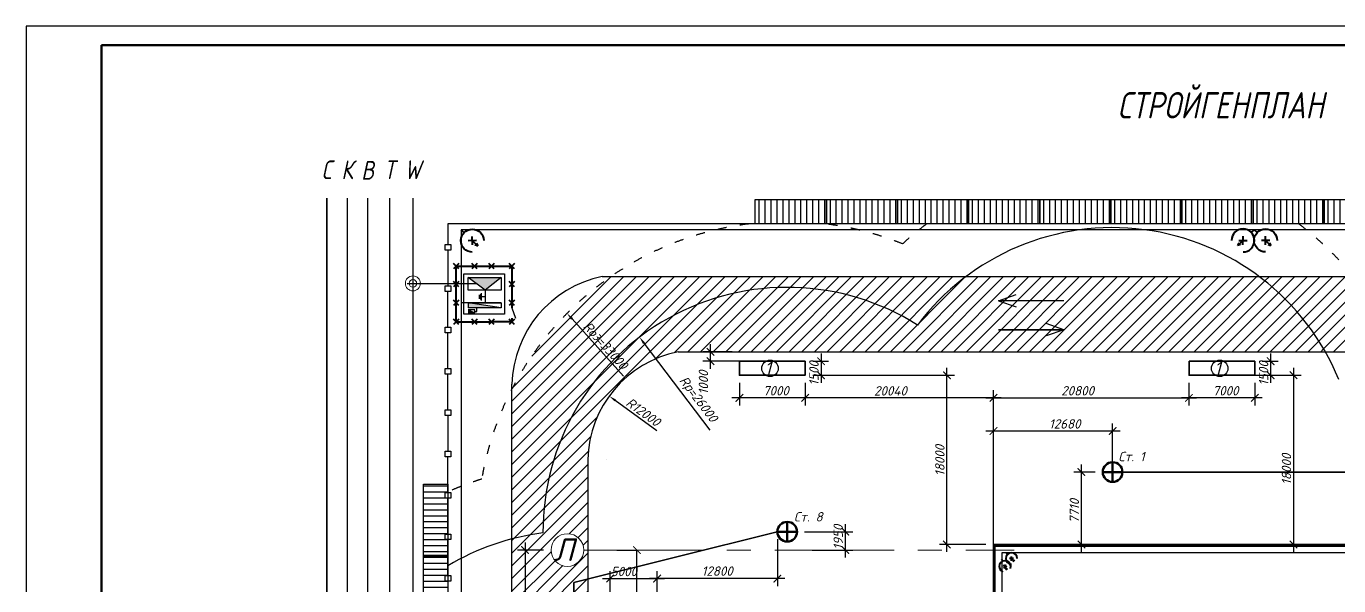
# Model space of a CAD drawing. Header units: millimetres. Extents: x -345369 to 252202, y 74562 to 424723.
# Drawn here: x 80777 to 115692, y 180867 to 195741 of the extents above; entities that cross this region are included whole.
import ezdxf

# ---------------------------------------------------------------- set-up
doc = ezdxf.new("R2010")
doc.units = ezdxf.units.MM
for name, pattern in [('ACAD_ISO03W100', [30, 12, -18]), ('CENTER', [50.8, 31.75, -6.35, 6.35, -6.35]), ('DASHDOT', [1, 0.5, -0.25, 0, -0.25])]:
    doc.linetypes.add(name, pattern=pattern)
for name, color, linetype, lineweight in [('S Asys', 1, 'DASHDOT', 13), ('Вода', 160, 'Continuous', 25), ('Канализация', 2, 'Continuous', 25), ('красный', 1, 'Continuous', 13), ('Основной [&]', 7, 'Continuous', 18), ('Перекрытие', 7, 'Continuous', 20), ('Рамка', 7, 'Continuous', 25), ('Тепло', 34, 'Continuous', 25), ('Тонка', 7, 'Continuous', 30), ('ТОнкая', 7, 'Continuous', 35), ('Электр', 1, 'Continuous', 25)]:
    doc.layers.add(name, color=color, linetype=linetype, lineweight=lineweight)
doc.layers.add('РАЗМЕРЫ', color=7, linetype='Continuous')
doc.layers.add('Связь', color=7, linetype='Continuous', lineweight=13, true_color=0x000000)
doc.styles.get("Standard").update_dxf_attribs({"font": 'isocpeur.TTF', "oblique": 15})
doc.styles.add('вано размеры', font='isocpeui.ttf', dxfattribs={"height": 250})
doc.styles.add('мой', font='isocpeui.ttf', dxfattribs={"width": 0.8})
doc.linetypes.add('ограждение2', pattern='A,6.35,-2.54,[132,ltypeshp.shx,S=2.54,R=0,X=-2.54,Y=0],-2.54,25.4', length=36.83)
doc.dimstyles.new('ARCH1', dxfattribs={"dimtxt": 300, "dimasz": 200, "dimexe": 0, "dimexo": 0, "dimgap": 100, "dimtad": 1, "dimdec": 0, "dimlfac": 2, "dimzin": 13, "dimdsep": 46, "dimtxsty": 'Standard', "dimblk": 'ARCHTICK', "dimcen": 250, "dimdle": 1, "dimse1": 1, "dimclrt": 256, "dimadec": 0, "dimazin": 0, "dimtfac": 1, "dimtdec": 0, "dimtmove": 1, "dimatfit": 3, "dimldrblk": 'ARCHTICK', "dimfxl": 1, "dimtfill": 1, "dimtzin": 13, "dimarcsym": 0})
doc.dimstyles.new('ss400', dxfattribs={"dimtxt": 250, "dimasz": 200, "dimexe": 200, "dimexo": 200, "dimgap": 62.5, "dimtad": 1, "dimdec": 0, "dimlfac": 4, "dimrnd": 10, "dimdsep": 46, "dimtxsty": 'Standard', "dimblk": 'ARCHTICK', "dimcen": 250, "dimdle": 200, "dimadec": 0, "dimazin": 0, "dimtfac": 1, "dimtdec": 0, "dimtmove": 1, "dimatfit": 3, "dimfxl": 1, "dimarcsym": 0})
pattern_1 = [(45, (21899.45, 61778.96), (-168.3798, 168.3798), [])]

# ---------------------------------------------------------------- blocks, each defined once
blk = doc.blocks.new('_ArchTick')
at = {"color": 0, "linetype": 'ByBlock', "const_width": 0.15}
blk.add_lwpolyline([(-0.5, -0.5), (0.5, 0.5)], dxfattribs=at)
blk = doc.blocks.new('*D264')
at = {"color": 0, "lineweight": -2, "transparency": 16777216}
for p, q in [((96487, 181816), (97021, 181816)), ((97021, 166563), (97021, 181817))]:
    blk.add_line(p, q, dxfattribs=at)
at = {"layer": 'Defpoints', "color": 0, "transparency": 16777216}
for p in [(96487, 181816), (97021, 181816), (96485, 166564)]:
    blk.add_point(p, dxfattribs=at)
at = {"color": 0, "lineweight": -2, "transparency": 16777216, "xscale": 200, "yscale": 200, "zscale": 200}
for p, rotation in [((97021, 181816), 90), ((97021, 166564), 270)]:
    blk.add_blockref('_ArchTick', p, dxfattribs=dict(at, rotation=rotation))
at = {"lineweight": 25, "transparency": 16777216, "insert": (96771, 174190), "char_height": 300, "attachment_point": 5, "rotation": 90, "bg_fill": 3, "box_fill_scale": 1.1, "bg_fill_color": 256, "bg_fill_true_color": 13158600, "bg_fill_transparency": 0}
blk.add_mtext('62700', dxfattribs=at)
blk = doc.blocks.new('прожктр')
at = {"color": 1, "lineweight": 40}
for p, q in [((1822.3, 1757.39), (1820.05, 1757.44)), ((1821.2, 1758.54), (1821.15, 1756.29)), ((1821.17, 1757.41), (1822.62, 1758.79)), ((1821.85, 1758.46), (1822.62, 1758.79)), ((1821.85, 1758.46), (1821.85, 1758.46)), ((1822.26, 1758.07), (1822.62, 1758.79)), ((1818.96, 1755.31), (1818.17, 1754.56))]:
    blk.add_line(p, q, dxfattribs=at)
blk.add_arc((1821.17, 1757.41), 3.06, 90, 0, dxfattribs=at)
blk = doc.blocks.new('*D299')
at = {"layer": 'Defpoints', "color": 0, "transparency": 16777216}
for p in [(101497, 186837), (101497, 186462), (101919, 186462)]:
    blk.add_point(p, dxfattribs=at)
at = {"layer": 'Основной [&]', "color": 0, "lineweight": -2, "transparency": 16777216}
for p, q in [((101697, 186837), (102119, 186837)), ((101919, 187037), (101919, 186262)), ((101697, 186462), (102119, 186462))]:
    blk.add_line(p, q, dxfattribs=at)
at = {"layer": 'Основной [&]', "color": 0, "lineweight": -2, "transparency": 16777216, "xscale": 200, "yscale": 200, "zscale": 200}
for p, rotation in [((101919, 186837), 90), ((101919, 186462), 270)]:
    blk.add_blockref('_ArchTick', p, dxfattribs=dict(at, rotation=rotation))
at = {"layer": 'Основной [&]', "color": 0, "lineweight": 25, "transparency": 16777216, "insert": (101731, 186510), "char_height": 250, "attachment_point": 5, "rotation": 90}
blk.add_mtext('1500', dxfattribs=at)
blk = doc.blocks.new('*D300')
at = {"layer": 'Defpoints', "color": 0, "transparency": 16777216}
for p in [(99747, 186462), (101497, 186462), (99747, 185862)]:
    blk.add_point(p, dxfattribs=at)
at = {"layer": 'Основной [&]', "color": 0, "lineweight": -2, "transparency": 16777216}
for p, q in [((99747, 186262), (99747, 185662)), ((101497, 186262), (101497, 185662)), ((101697, 185862), (99547, 185862))]:
    blk.add_line(p, q, dxfattribs=at)
at = {"layer": 'Основной [&]', "color": 0, "lineweight": -2, "transparency": 16777216, "xscale": 200, "yscale": 200, "zscale": 200, "rotation": 180}
blk.add_blockref('_ArchTick', (99747, 185862), dxfattribs=at)
at = {"layer": 'Основной [&]', "color": 0, "lineweight": -2, "transparency": 16777216, "xscale": 200, "yscale": 200, "zscale": 200}
blk.add_blockref('_ArchTick', (101497, 185862), dxfattribs=at)
at = {"layer": 'Основной [&]', "color": 0, "lineweight": 25, "transparency": 16777216, "insert": (100718, 186050), "char_height": 250, "attachment_point": 5}
blk.add_mtext('7000', dxfattribs=at)
blk = doc.blocks.new('*D301')
at = {"layer": 'Defpoints', "color": 0, "transparency": 16777216}
for p in [(113458, 186837), (113458, 186462), (113880, 186462)]:
    blk.add_point(p, dxfattribs=at)
at = {"layer": 'Основной [&]', "color": 0, "lineweight": -2, "transparency": 16777216}
for p, q in [((113658, 186837), (114080, 186837)), ((113880, 187037), (113880, 186262)), ((113658, 186462), (114080, 186462))]:
    blk.add_line(p, q, dxfattribs=at)
at = {"layer": 'Основной [&]', "color": 0, "lineweight": -2, "transparency": 16777216, "xscale": 200, "yscale": 200, "zscale": 200}
for p, rotation in [((113880, 186837), 90), ((113880, 186462), 270)]:
    blk.add_blockref('_ArchTick', p, dxfattribs=dict(at, rotation=rotation))
at = {"layer": 'Основной [&]', "color": 0, "lineweight": 25, "transparency": 16777216, "insert": (113693, 186510), "char_height": 250, "attachment_point": 5, "rotation": 90}
blk.add_mtext('1500', dxfattribs=at)
blk = doc.blocks.new('*D302')
at = {"layer": 'Defpoints', "color": 0, "transparency": 16777216}
for p in [(111708, 186462), (113458, 186462), (111708, 185862)]:
    blk.add_point(p, dxfattribs=at)
at = {"layer": 'Основной [&]', "color": 0, "lineweight": -2, "transparency": 16777216}
for p, q in [((111708, 186262), (111708, 185662)), ((113458, 186262), (113458, 185662)), ((113658, 185862), (111508, 185862))]:
    blk.add_line(p, q, dxfattribs=at)
at = {"layer": 'Основной [&]', "color": 0, "lineweight": -2, "transparency": 16777216, "xscale": 200, "yscale": 200, "zscale": 200, "rotation": 180}
blk.add_blockref('_ArchTick', (111708, 185862), dxfattribs=at)
at = {"layer": 'Основной [&]', "color": 0, "lineweight": -2, "transparency": 16777216, "xscale": 200, "yscale": 200, "zscale": 200}
blk.add_blockref('_ArchTick', (113458, 185862), dxfattribs=at)
at = {"layer": 'Основной [&]', "color": 0, "lineweight": 25, "transparency": 16777216, "insert": (112680, 186050), "char_height": 250, "attachment_point": 5}
blk.add_mtext('7000', dxfattribs=at)
blk = doc.blocks.new('*D336')
at = {"color": 0, "lineweight": -2, "transparency": 16777216}
for p, q in [((94047, 182016), (94047, 175889)), ((94539, 181816), (93847, 181816)), ((95139, 176089), (93847, 176089))]:
    blk.add_line(p, q, dxfattribs=at)
at = {"layer": 'Defpoints', "color": 0, "transparency": 16777216}
for p in [(94739, 181816), (94047, 176089), (95339, 176089)]:
    blk.add_point(p, dxfattribs=at)
at = {"color": 0, "lineweight": -2, "transparency": 16777216, "xscale": 200, "yscale": 200, "zscale": 200}
for p, rotation in [((94047, 181816), 90), ((94047, 176089), 270)]:
    blk.add_blockref('_ArchTick', p, dxfattribs=dict(at, rotation=rotation))
at = {"color": 0, "lineweight": 25, "transparency": 16777216, "insert": (93860, 178819), "char_height": 250, "attachment_point": 5, "rotation": 90}
blk.add_mtext('22910', dxfattribs=at)
blk = doc.blocks.new('*D338')
at = {"color": 0, "lineweight": -2, "transparency": 16777216}
for p, q in [((101482, 182303), (102765, 182303)), ((102565, 182503), (102565, 181615)), ((101688, 181815), (102765, 181815))]:
    blk.add_line(p, q, dxfattribs=at)
at = {"layer": 'Defpoints', "color": 0, "transparency": 16777216}
for p in [(101282, 182303, -521), (101488, 181815), (102565, 181815)]:
    blk.add_point(p, dxfattribs=at)
at = {"color": 0, "lineweight": -2, "transparency": 16777216, "xscale": 200, "yscale": 200, "zscale": 200}
for p, rotation in [((102565, 182303), 90), ((102565, 181815), 270)]:
    blk.add_blockref('_ArchTick', p, dxfattribs=dict(at, rotation=rotation))
at = {"color": 0, "lineweight": 25, "transparency": 16777216, "insert": (102377, 182156), "char_height": 250, "attachment_point": 5, "rotation": 90}
blk.add_mtext('1950', dxfattribs=at)
blk = doc.blocks.new('*D339')
at = {"color": 0, "lineweight": -2, "transparency": 16777216}
for p, q in [((100757, 182103), (100757, 180858)), ((97557, 180576), (97557, 181258)), ((100957, 181058), (97357, 181058))]:
    blk.add_line(p, q, dxfattribs=at)
at = {"layer": 'Defpoints', "color": 0, "transparency": 16777216}
for p in [(100757, 182303, -521), (97557, 181058), (97557, 180376)]:
    blk.add_point(p, dxfattribs=at)
at = {"color": 0, "lineweight": -2, "transparency": 16777216, "xscale": 200, "yscale": 200, "zscale": 200, "rotation": 180}
blk.add_blockref('_ArchTick', (97557, 181058), dxfattribs=at)
at = {"color": 0, "lineweight": -2, "transparency": 16777216, "xscale": 200, "yscale": 200, "zscale": 200}
blk.add_blockref('_ArchTick', (100757, 181058), dxfattribs=at)
at = {"color": 0, "lineweight": 25, "transparency": 16777216, "insert": (99157, 181256), "char_height": 250, "attachment_point": 5}
blk.add_mtext('12800', dxfattribs=at)
blk = doc.blocks.new('*D340')
at = {"color": 0, "lineweight": -2, "transparency": 16777216}
for p, q in [((108847, 181764), (108847, 184090)), ((109215, 183890), (108647, 183890)), ((108642, 181964), (109047, 181964))]:
    blk.add_line(p, q, dxfattribs=at)
at = {"layer": 'Defpoints', "color": 0, "transparency": 16777216}
for p in [(108847, 183890), (109415, 183890, -521), (108442, 181964)]:
    blk.add_point(p, dxfattribs=at)
at = {"color": 0, "lineweight": -2, "transparency": 16777216, "xscale": 200, "yscale": 200, "zscale": 200}
for p, rotation in [((108847, 183890), 90), ((108847, 181964), 270)]:
    blk.add_blockref('_ArchTick', p, dxfattribs=dict(at, rotation=rotation))
at = {"color": 0, "lineweight": 25, "transparency": 16777216, "insert": (108659, 182851), "char_height": 250, "attachment_point": 5, "rotation": 90}
blk.add_mtext('7710', dxfattribs=at)
blk = doc.blocks.new('*D341')
at = {"color": 0, "lineweight": -2, "transparency": 16777216}
for p, q in [((106507, 182164), (106507, 185181)), ((109677, 183836), (109677, 185181)), ((106307, 184981), (109877, 184981))]:
    blk.add_line(p, q, dxfattribs=at)
at = {"layer": 'Defpoints', "color": 0, "transparency": 16777216}
for p in [(109677, 184981), (109677, 183636, -458), (106507, 181964)]:
    blk.add_point(p, dxfattribs=at)
at = {"color": 0, "lineweight": -2, "transparency": 16777216, "xscale": 200, "yscale": 200, "zscale": 200, "rotation": 180}
blk.add_blockref('_ArchTick', (106507, 184981), dxfattribs=at)
at = {"color": 0, "lineweight": -2, "transparency": 16777216, "xscale": 200, "yscale": 200, "zscale": 200}
blk.add_blockref('_ArchTick', (109677, 184981), dxfattribs=at)
at = {"color": 0, "lineweight": 25, "transparency": 16777216, "insert": (108403, 185169), "char_height": 250, "attachment_point": 5}
blk.add_mtext('12680', dxfattribs=at)
blk = doc.blocks.new('*D348')
at = {"color": 0, "lineweight": -2, "transparency": 16777216}
for p, q in [((111708, 186262), (111708, 185662)), ((106307, 185862), (111908, 185862)), ((106507, 181549), (106507, 186062))]:
    blk.add_line(p, q, dxfattribs=at)
at = {"layer": 'Defpoints', "color": 0, "transparency": 16777216}
for p in [(111708, 186462), (111708, 185862), (106507, 181349)]:
    blk.add_point(p, dxfattribs=at)
at = {"color": 0, "lineweight": -2, "transparency": 16777216, "xscale": 200, "yscale": 200, "zscale": 200, "rotation": 180}
blk.add_blockref('_ArchTick', (106507, 185862), dxfattribs=at)
at = {"color": 0, "lineweight": -2, "transparency": 16777216, "xscale": 200, "yscale": 200, "zscale": 200}
blk.add_blockref('_ArchTick', (111708, 185862), dxfattribs=at)
at = {"color": 0, "lineweight": 25, "transparency": 16777216, "insert": (108745, 186050), "char_height": 250, "attachment_point": 5}
blk.add_mtext('20800', dxfattribs=at)
blk = doc.blocks.new('*D349')
at = {"color": 0, "lineweight": -2, "transparency": 16777216}
for p, q in [((113429, 186462), (114688, 186462)), ((114488, 186662), (114488, 181764)), ((113429, 181964), (114688, 181964))]:
    blk.add_line(p, q, dxfattribs=at)
at = {"layer": 'Defpoints', "color": 0, "transparency": 16777216}
for p in [(113229, 186462), (113229, 181964), (114488, 181964)]:
    blk.add_point(p, dxfattribs=at)
at = {"color": 0, "lineweight": -2, "transparency": 16777216, "xscale": 200, "yscale": 200, "zscale": 200}
for p, rotation in [((114488, 186462), 90), ((114488, 181964), 270)]:
    blk.add_blockref('_ArchTick', p, dxfattribs=dict(at, rotation=rotation))
at = {"color": 0, "lineweight": 25, "transparency": 16777216, "insert": (114301, 183963), "char_height": 250, "attachment_point": 5, "rotation": 90}
blk.add_mtext('18000', dxfattribs=at)
blk = doc.blocks.new('*D278')
at = {"color": 0, "lineweight": -2, "transparency": 16777216}
for p, q in [((101497, 186262), (101497, 185660)), ((106707, 185860), (101297, 185860)), ((106507, 183872), (106507, 186060))]:
    blk.add_line(p, q, dxfattribs=at)
at = {"layer": 'Defpoints', "color": 0, "transparency": 16777216}
for p in [(101497, 186462), (101497, 185860), (106507, 183672)]:
    blk.add_point(p, dxfattribs=at)
at = {"color": 0, "lineweight": -2, "transparency": 16777216, "xscale": 200, "yscale": 200, "zscale": 200, "rotation": 180}
blk.add_blockref('_ArchTick', (101497, 185860), dxfattribs=at)
at = {"color": 0, "lineweight": -2, "transparency": 16777216, "xscale": 200, "yscale": 200, "zscale": 200}
blk.add_blockref('_ArchTick', (106507, 185860), dxfattribs=at)
at = {"color": 0, "lineweight": 25, "transparency": 16777216, "insert": (103766, 186048), "char_height": 250, "attachment_point": 5}
blk.add_mtext('20040', dxfattribs=at)
blk = doc.blocks.new('*D279')
at = {"color": 0, "lineweight": -2, "transparency": 16777216}
for p, q in [((101697, 186462), (105468, 186462)), ((105268, 181764), (105268, 186662)), ((106307, 181964), (105068, 181964))]:
    blk.add_line(p, q, dxfattribs=at)
at = {"layer": 'Defpoints', "color": 0, "transparency": 16777216}
for p in [(101497, 186462), (105268, 186462), (106507, 181964)]:
    blk.add_point(p, dxfattribs=at)
at = {"color": 0, "lineweight": -2, "transparency": 16777216, "xscale": 200, "yscale": 200, "zscale": 200}
for p, rotation in [((105268, 186462), 90), ((105268, 181964), 270)]:
    blk.add_blockref('_ArchTick', p, dxfattribs=dict(at, rotation=rotation))
at = {"color": 0, "lineweight": 25, "transparency": 16777216, "insert": (105081, 184196), "char_height": 250, "attachment_point": 5, "rotation": 90}
blk.add_mtext('18000', dxfattribs=at)
blk = doc.blocks.new('*D285')
at = {"color": 0, "lineweight": -2, "transparency": 16777216}
blk.add_line((98966, 185006), (97211, 187317), dxfattribs=at)
at = {"color": 0, "transparency": 16777216}
blk.add_solid([(97237, 187337), (97184, 187297), (97090, 187477)], dxfattribs=at)
at = {"layer": 'Defpoints', "color": 0, "transparency": 16777216}
for p in [(97090, 187477, -521), (101019, 182303, -521)]:
    blk.add_point(p, dxfattribs=at)
at = {"color": 0, "lineweight": 25, "transparency": 16777216, "insert": (98637, 185811), "char_height": 250, "attachment_point": 5, "rotation": 307.2156}
blk.add_mtext('Rр=26000', dxfattribs=at)
blk = doc.blocks.new('*D286')
at = {"color": 0, "lineweight": -2, "transparency": 16777216}
blk.add_line((96663, 186441), (95296, 187960), dxfattribs=at)
at = {"color": 0, "transparency": 16777216}
blk.add_solid([(95321, 187982), (95271, 187937), (95162, 188108)], dxfattribs=at)
at = {"layer": 'Defpoints', "color": 0, "transparency": 16777216}
for p in [(95162, 188108, -521), (100680, 181979, -521)]:
    blk.add_point(p, dxfattribs=at)
at = {"color": 0, "lineweight": 25, "transparency": 16777216, "insert": (96186, 187252), "char_height": 250, "attachment_point": 5, "rotation": 311.9916}
blk.add_mtext('Rоз=33000', dxfattribs=at)
blk = doc.blocks.new('*D287')
at = {"color": 0, "lineweight": -2, "transparency": 16777216}
blk.add_line((97552, 184989), (96445, 185792), dxfattribs=at)
at = {"color": 0, "transparency": 16777216}
blk.add_solid([(96465, 185819), (96426, 185765), (96283, 185909)], dxfattribs=at)
at = {"layer": 'Defpoints', "color": 0, "transparency": 16777216}
for p in [(96283, 185909), (98708, 184150)]:
    blk.add_point(p, dxfattribs=at)
at = {"color": 0, "lineweight": 25, "transparency": 16777216, "insert": (97189, 185484), "char_height": 250, "attachment_point": 5, "rotation": 324.0331}
blk.add_mtext('R12000', dxfattribs=at)
blk = doc.blocks.new('*D367')
at = {"color": 0, "lineweight": -2, "transparency": 16777216}
for p, q in [((98979, 186637), (98979, 187287)), ((99559, 187087), (98779, 187087)), ((99969, 186837), (98779, 186837))]:
    blk.add_line(p, q, dxfattribs=at)
at = {"layer": 'Defpoints', "color": 0, "transparency": 16777216}
for p in [(98979, 187087), (99759, 187087), (100169, 186837)]:
    blk.add_point(p, dxfattribs=at)
at = {"color": 0, "lineweight": -2, "transparency": 16777216, "xscale": 200, "yscale": 200, "zscale": 200}
for p, rotation in [((98979, 187087), 90), ((98979, 186837), 270)]:
    blk.add_blockref('_ArchTick', p, dxfattribs=dict(at, rotation=rotation))
at = {"color": 0, "lineweight": 25, "transparency": 16777216, "insert": (98791, 186269), "char_height": 250, "attachment_point": 5, "rotation": 90}
blk.add_mtext('1000', dxfattribs=at)
blk = doc.blocks.new('*D368')
at = {"color": 0, "lineweight": -2, "transparency": 16777216}
for p, q in [((96308, 178709), (96308, 181258)), ((97557, 178709), (97557, 181258)), ((96108, 181058), (97757, 181058))]:
    blk.add_line(p, q, dxfattribs=at)
at = {"layer": 'Defpoints', "color": 0, "transparency": 16777216}
for p in [(97557, 181058), (96308, 178509), (97557, 178509)]:
    blk.add_point(p, dxfattribs=at)
at = {"color": 0, "lineweight": -2, "transparency": 16777216, "xscale": 200, "yscale": 200, "zscale": 200, "rotation": 180}
blk.add_blockref('_ArchTick', (96308, 181058), dxfattribs=at)
at = {"color": 0, "lineweight": -2, "transparency": 16777216, "xscale": 200, "yscale": 200, "zscale": 200}
blk.add_blockref('_ArchTick', (97557, 181058), dxfattribs=at)
at = {"color": 0, "lineweight": 25, "transparency": 16777216, "insert": (96675, 181245), "char_height": 250, "attachment_point": 5}
blk.add_mtext('5000', dxfattribs=at)

msp = doc.modelspace()

# ---------------------------------------------------------------- hatches: boundary and pattern name
at = {"lineweight": 25}
h = msp.add_hatch(dxfattribs=at)
h.set_pattern_fill('ANSI31', color=0, scale=50, angle=45)
h.set_pattern_definition([(90, (-924614.87, 308379.25), (-158.75, 5e-14), [])])
h.paths.add_polyline_path([(100169.155694, 191131.138475), (100169.155694, 190486.349527), (102061.107383, 190486.349527), (102061.107383, 191131.138475)])
h = msp.add_hatch(dxfattribs=at)
h.set_pattern_fill('ANSI31', color=0, scale=50, angle=45)
h.set_pattern_definition([(90, (-922722.92, 308379.25), (-158.75, 5e-14), [])])
h.paths.add_polyline_path([(102061.107383, 191131.138475), (102061.107383, 190486.349527), (103953.059072, 190486.349527), (103953.059072, 191131.138475)])
h = msp.add_hatch(dxfattribs=at)
h.set_pattern_fill('ANSI31', color=0, scale=50, angle=45)
h.set_pattern_definition([(90, (-920830.97, 308379.25), (-158.75, 5e-14), [])])
h.paths.add_polyline_path([(103953.059072, 191131.138475), (103953.059072, 190486.349527), (105845.010761, 190486.349527), (105845.010761, 191131.138475)])
h = msp.add_hatch(dxfattribs=at)
h.set_pattern_fill('ANSI31', color=0, scale=50, angle=45)
h.set_pattern_definition([(90, (-918939.02, 308379.25), (-158.75, 5e-14), [])])
h.paths.add_polyline_path([(105845.010761, 191131.138475), (105845.010761, 190486.349527), (107736.96245, 190486.349527), (107736.96245, 191131.138475)])
h = msp.add_hatch(dxfattribs=at)
h.set_pattern_fill('ANSI31', color=0, scale=50, angle=45)
h.set_pattern_definition([(90, (-917047.07, 308379.25), (-158.75, 5e-14), [])])
h.paths.add_polyline_path([(107736.96245, 191131.138475), (107736.96245, 190486.349527), (109628.914139, 190486.349527), (109628.914139, 191131.138475)])
h = msp.add_hatch(dxfattribs=at)
h.set_pattern_fill('ANSI31', color=0, scale=50, angle=45)
h.set_pattern_definition([(90, (-915155.11, 308379.25), (-158.75, 5e-14), [])])
h.paths.add_polyline_path([(109628.914139, 191131.138475), (109628.914139, 190486.349527), (111520.865828, 190486.349527), (111520.865828, 191131.138475)])
h = msp.add_hatch(dxfattribs=at)
h.set_pattern_fill('ANSI31', color=0, scale=50, angle=45)
h.set_pattern_definition([(90, (-913263.16, 308379.25), (-158.75, 5e-14), [])])
h.paths.add_polyline_path([(111520.865828, 191131.138475), (111520.865828, 190486.349527), (113412.817518, 190486.349527), (113412.817518, 191131.138475)])
h = msp.add_hatch(dxfattribs=at)
h.set_pattern_fill('ANSI31', color=0, scale=50, angle=45)
h.set_pattern_definition([(90, (-911371.21, 308379.25), (-158.75, 5e-14), [])])
h.paths.add_polyline_path([(113412.817518, 191131.138475), (113412.817518, 190486.349527), (115304.769207, 190486.349527), (115304.769207, 191131.138475)])
h = msp.add_hatch(dxfattribs=at)
h.set_pattern_fill('ANSI31', color=0, scale=50, angle=45)
h.set_pattern_definition([(90, (-909479.26, 308379.25), (-158.75, 5e-14), [])])
h.paths.add_polyline_path([(115304.769207, 191131.138475), (115304.769207, 190486.349527), (117196.720896, 190486.349527), (117196.720896, 191131.138475)])
for points in [[(93411.600638, 189062.64908), (92986.795982, 188728.838047), (92529.764878, 189062.64908)], [(92529.764878, 188384.145247), (93411.600638, 188257.731375), (92529.764878, 188257.731375)], [(92529.764878, 188199.69862), (92701.383943, 188123.297284), (92701.383943, 188121.139665), (92529.764878, 188121.139665)]]:
    msp.add_hatch(color=1).paths.add_polyline_path(points)
h = msp.add_hatch()
h.set_pattern_fill('ANSI31', color=256, scale=75)
h.set_pattern_definition(pattern_1)
h.paths.add_polyline_path([(113577.070413, 189086.523829), (105777.418459, 189086.523829, 0.0705545242), (104486.372632, 187797.326568, 0.5921193589), (94522.47632, 182271.637921, 0.0323834367), (93697.029349, 182112.179184), (93697.029349, 180176.143973), (95713.125088, 180176.143973), (95713.123731, 181815.200152), (95607.608564, 181815.202586, -0.9987050932), (94739.177727, 181816.327852, -1.0012965857), (95607.608564, 181815.202586), (95713.123731, 181815.200152), (95713.121735, 184224.523829, -0.3500198698), (98115.403139, 187086.523829), (115333.61278, 187086.523829, 0.1035227013)])
h.paths.add_polyline_path([(105777.418459, 189086.523829), (96329.914615, 189086.523829, 0.1225790747), (93697.029349, 186096.761723), (93697.029349, 182112.179184, -0.0323834367), (94522.47632, 182271.637921, -0.5921193589), (104486.372632, 187797.326568, -0.0705545242)], flags=17)
h.paths.add_polyline_path([(95339.482686, 180176.143973), (93697.029349, 180176.143973), (93697.029349, 174066.938467), (93697.029349, 173090.007492), (95339.482686, 173090.007492), (95339.482686, 175563.582043, -0.4142135624), (95076.920756, 175826.143973, -0.4142135624), (95339.482686, 176088.705902)])
h.paths.add_polyline_path([(95713.125088, 180176.143973), (95339.482686, 180176.143973), (95339.482686, 176088.705902, -0.4142135624), (95602.044615, 175826.143973, -0.4142135624), (95339.482686, 175563.582043), (95339.482686, 173090.007492), (95713.130958, 173090.007492)])
h.paths.add_polyline_path([(95339.482686, 173090.007492), (93697.029349, 173090.007492), (93697.029349, 172930.160555), (95339.482686, 172931.4784)])
h.paths.add_polyline_path([(95713.130958, 173090.007492), (95339.482686, 173090.007492), (95339.482686, 172931.4784), (95713.131089, 172931.778202)])
h.paths.add_polyline_path([(95713.131089, 172931.778202), (95339.482686, 172931.4784), (95339.482686, 172816.402868), (95713.131185, 172816.402868)])
h.paths.add_polyline_path([(95339.482686, 172931.4784), (93697.029349, 172930.160555), (93697.029349, 172816.402868), (95339.482686, 172816.402868)])
h.paths.add_polyline_path([(95339.482686, 172816.402868), (93697.029349, 172816.402868), (93697.029349, 172699.848187), (95339.482686, 172699.848187)])
h.paths.add_polyline_path([(95713.131185, 172816.402868), (95339.482686, 172816.402868), (95339.482686, 172699.848187), (95713.131281, 172699.848187)])
h.paths.add_polyline_path([(95713.131281, 172699.848187), (95339.482686, 172699.848187), (93697.029349, 172699.848187), (93697.029349, 169665.934227), (95713.133795, 169665.934227)])
h.paths.add_polyline_path([(95713.133795, 169665.934227), (93697.029349, 169665.934227), (93697.029349, 169446.233614, 0.0363199706), (94522.47632, 169380.650024, 0.0134104833), (94530.162656, 169032.282191), (95713.13432, 169032.282191)])
h.paths.add_polyline_path([(94522.47632, 169380.650024, -0.0363199706), (93697.029349, 169446.233614), (93697.029349, 169032.282191), (94530.162656, 169032.282191, -0.0134104833)], flags=17)
h.paths.add_polyline_path([(95713.13432, 169032.282191), (94530.162656, 169032.282191, 0.082801504), (94984.264551, 166943.866613, -0.5207731307), (95527.653685, 166563.643971, -0.2654073373), (95328.611516, 166215.082717, 0.02790877), (95713.137162, 165600.767986)], flags=17)
h.paths.add_polyline_path([(94530.162656, 169032.282191), (93697.029349, 169032.282191), (93697.029349, 165555.526222, 0.115756254), (96149.084307, 162694.396366, -0.1374680467), (95713.138295, 164232.712926), (95713.137162, 165600.767986, -0.02790877), (95328.611516, 166215.082717, -0.5805187318), (94718.213486, 166563.643971, -0.3151205526), (94984.264551, 166943.866613, -0.082801504)])
h.paths.add_polyline_path([(102891.003477, 161317.825243), (99147.937866, 161317.825243, 0.1149662721)])
h.paths.add_polyline_path([(114945.401574, 161317.825243), (111077.398189, 161317.825243, -0.1090337439), (108277.090684, 161317.825243), (104408.169743, 161317.825243, 0.3611344028)])
h.paths.add_polyline_path([(111077.398189, 161317.825243), (108277.090684, 161317.825243, 0.1090337439)], flags=17)
h.paths.add_polyline_path([(129952.860079, 167560.38822, 0.0159013474), (130473.578595, 167622.631233), (130473.578595, 169398.249943, -0.0911053363), (128125.51891, 169374.488222), (128125.51891, 168665.759636, -0.0776956941), (128125.51891, 166658.698693), (128125.51891, 164179.825243, -0.3777969673), (125510.472979, 161317.825243), (123106.574733, 161317.825243, -0.0726860318), (121232.398867, 161182.476493), (119703.137231, 161182.476493), (120096.460636, 161317.825243), (116438.359838, 161317.825243, 0.6309787612)])
h.paths.add_polyline_path([(95299.255706, 175922.137543), (96298.687524, 175922.137543), (96298.687524, 176522.137543), (95299.255706, 176522.137543)], flags=9)
h = msp.add_hatch()
h.set_pattern_fill('ANSI31', color=256, scale=75)
h.set_pattern_definition(pattern_1)
h.paths.add_polyline_path([(117806.595003, 189086.523829), (113577.070413, 189086.523829, -0.1035227013), (115333.61278, 187086.523829), (116050.052636, 187086.523829, -0.1035227013)])
h = msp.add_hatch(dxfattribs=at)
h.set_pattern_fill('ANSI31', color=0, scale=50, angle=135)
h.set_pattern_definition([(180, (-25899.83, -843113.23), (-6e-14, -158.75), [])])
h.paths.add_polyline_path([(91348.278852, 181670.795116), (91993.067799, 181670.795116), (91993.067799, 183562.746805), (91348.278852, 183562.746805)])
h = msp.add_hatch(dxfattribs=at)
h.set_pattern_fill('ANSI31', color=0, scale=50, angle=135)
h.set_pattern_definition([(180, (-25899.83, -845014.36), (-6e-14, -158.75), [])])
h.paths.add_polyline_path([(91348.278852, 179769.668754), (91993.067799, 179769.668754), (91993.067799, 181661.620443), (91348.278852, 181661.620443)])

# ---------------------------------------------------------------- linework, layer by layer
at = {"color": 98, "lineweight": 30}
msp.add_line((88771.70895, 191168.779953), (88771.70895, 157311.590074), dxfattribs=at)
at = {"color": 7, "linetype": 'ограждение2', "lineweight": 25, "ltscale": 30}
msp.add_line((132582.317583, 190486.349527), (91993.067799, 190486.349527), dxfattribs=at)
for p, q in [((91993.067799, 190486.349527), (91993.067799, 189942.072264)), ((91918.067799, 189792.072264), (91918.067799, 189942.072264)), ((91918.067799, 189942.072264), (92068.067799, 189942.072264)), ((92068.067799, 189942.072264), (92068.067799, 189792.072264)), ((91993.067799, 189792.072264), (91918.067799, 189792.072264)), ((92068.067799, 189792.072264), (91993.067799, 189792.072264)), ((91993.067799, 189792.072264), (91993.067799, 188842.072264)), ((91918.067799, 188692.072264), (91918.067799, 188842.072264)), ((91918.067799, 188842.072264), (92068.067799, 188842.072264)), ((91993.067799, 188692.072264), (91918.067799, 188692.072264)), ((91993.067799, 187742.072264), (91993.067799, 188692.072264)), ((92068.067799, 188692.072264), (91993.067799, 188692.072264)), ((92068.067799, 188842.072264), (92068.067799, 188692.072264)), ((92215.184278, 188766.651658), (92215.184278, 188861.461377)), ((92215.184278, 188782.929089), (92215.184278, 188682.929089)), ((91918.067799, 187592.072264), (91918.067799, 187742.072264)), ((91918.067799, 187742.072264), (92068.067799, 187742.072264)), ((91993.067799, 187592.072264), (91918.067799, 187592.072264)), ((91993.067799, 186642.072264), (91993.067799, 187592.072264)), ((92068.067799, 187592.072264), (91993.067799, 187592.072264)), ((92068.067799, 187742.072264), (92068.067799, 187592.072264)), ((91918.067799, 186492.072264), (91918.067799, 186642.072264)), ((91918.067799, 186642.072264), (92068.067799, 186642.072264)), ((91993.067799, 186492.072264), (91918.067799, 186492.072264)), ((91993.067799, 186585.266668), (91993.268094, 186585.2667)), ((91993.067799, 185542.072264), (91993.067799, 186492.072264)), ((92068.067799, 186492.072264), (91993.067799, 186492.072264)), ((92068.067799, 186642.072264), (92068.067799, 186492.072264)), ((91918.067799, 185392.072264), (91918.067799, 185542.072264)), ((91918.067799, 185542.072264), (92068.067799, 185542.072264)), ((92068.067799, 185542.072264), (92068.067799, 185392.072264)), ((91993.067799, 185392.072264), (91918.067799, 185392.072264)), ((92068.067799, 185392.072264), (91993.067799, 185392.072264)), ((91993.067799, 185392.072264), (91993.067799, 184442.072264)), ((91918.067799, 184292.072264), (91918.067799, 184442.072264)), ((91918.067799, 184442.072264), (92068.067799, 184442.072264)), ((92068.067799, 184442.072264), (92068.067799, 184292.072264)), ((91993.067799, 184292.072264), (91918.067799, 184292.072264)), ((91993.067799, 183342.072264), (91993.067799, 184292.072264)), ((92068.067799, 184292.072264), (91993.067799, 184292.072264)), ((96203.121735, 184224.523829), (96203.121735, 184224.523829)), ((91918.067799, 183192.072264), (91918.067799, 183342.072264)), ((91918.067799, 183342.072264), (92068.067799, 183342.072264)), ((92068.067799, 183342.072264), (92068.067799, 183192.072264)), ((91993.067799, 183192.072264), (91918.067799, 183192.072264)), ((91993.067799, 183285.266668), (91993.268094, 183285.2667)), ((91993.067799, 182242.072264), (91993.067799, 183192.072264)), ((92068.067799, 183192.072264), (91993.067799, 183192.072264)), ((91918.067799, 182092.072264), (91918.067799, 182242.072264)), ((91918.067799, 182242.072264), (92068.067799, 182242.072264)), ((91993.067799, 182092.072264), (91918.067799, 182092.072264)), ((91993.067799, 182185.266668), (91993.268094, 182185.2667)), ((91993.067799, 181142.072264), (91993.067799, 182092.072264)), ((92068.067799, 182092.072264), (91993.067799, 182092.072264)), ((92068.067799, 182242.072264), (92068.067799, 182092.072264)), ((91918.067799, 180992.072264), (91918.067799, 181142.072264)), ((91918.067799, 181142.072264), (92068.067799, 181142.072264)), ((91993.067799, 180992.072264), (91918.067799, 180992.072264)), ((91993.067799, 181085.266668), (91993.268094, 181085.2667)), ((92068.067799, 180992.072264), (91993.067799, 180992.072264)), ((92068.067799, 181142.072264), (92068.067799, 180992.072264))]:
    msp.add_line(p, q)
at = {"color": 1, "lineweight": 30}
for p, q in [((92343.249375, 190326.758852), (92343.249375, 177817.147483)), ((130280.249086, 190326.758852), (92343.249375, 190326.758852)), ((130280.249086, 190326.758852), (92833.249375, 190326.758852)), ((132168.094864, 190326.758852), (94721.095154, 190326.758852)), ((132168.094864, 190326.758852), (94721.095154, 190326.758852)), ((92415.184278, 188082.929089), (92415.184278, 189162.929089)), ((92415.184278, 189162.929089), (93495.184278, 189162.929089)), ((92529.764878, 188728.838047), (92529.764878, 189062.64908)), ((93411.600638, 189062.64908), (93411.600638, 188728.838047)), ((93495.184278, 189162.929089), (93495.184278, 188082.929089)), ((93411.600638, 188728.838047), (92529.764878, 188728.838047)), ((92835.649537, 188498.644021), (92835.649537, 188598.644021)), ((92986.795982, 188548.644021), (92835.649537, 188548.644021)), ((92835.649537, 188548.644021), (92885.649537, 188548.644021)), ((92861.541117, 188619.920472), (92861.541117, 188548.644021)), ((92861.541117, 188548.644021), (92861.541117, 188477.367569)), ((92885.649537, 188548.644021), (92885.649537, 188648.644021)), ((92885.649537, 188448.644021), (92885.649537, 188548.644021)), ((92986.795982, 188728.838047), (92986.795982, 188384.145247)), ((93411.600638, 188384.145247), (92343.249375, 188384.145247)), ((92529.764878, 188384.145247), (93411.600638, 188384.145247)), ((92529.764878, 188384.145247), (92529.764878, 188257.731375)), ((92706.230567, 188199.69862), (92529.764878, 188199.69862)), ((92529.764878, 188199.69862), (92706.230567, 188121.139665)), ((92706.230567, 188121.139665), (92706.230567, 188199.69862)), ((92760.134084, 188159.860442), (92760.134084, 188257.731375)), ((93411.600638, 188384.145247), (93411.600638, 188257.731375)), ((93495.184278, 188082.929089), (92415.184278, 188082.929089)), ((92529.764878, 188121.139665), (92706.230567, 188121.139665)), ((92706.230567, 188159.860442), (92760.134084, 188159.860442))]:
    msp.add_line(p, q, dxfattribs=at)
at = {"lineweight": 40}
for p, q in [((92285.894956, 189433.639767), (92144.4736, 189292.218411)), ((92285.894956, 189292.218411), (92144.4736, 189433.639767)), ((92215.184278, 187882.929089), (92215.184278, 189362.929089)), ((92215.184278, 189362.929089), (93495.184278, 189362.929089)), ((92772.094621, 189433.639767), (92630.673265, 189292.218411)), ((92772.094621, 189292.218411), (92630.673265, 189433.639767)), ((93225.894956, 189433.639767), (93084.4736, 189292.218411)), ((93225.894956, 189292.218411), (93084.4736, 189433.639767)), ((93495.184278, 189362.929089), (93695.184278, 189362.929089)), ((93765.894956, 189433.639767), (93624.4736, 189292.218411)), ((93765.894956, 189292.218411), (93624.4736, 189433.639767)), ((93695.184278, 189362.929089), (93695.184278, 188257.731375)), ((92285.894956, 188957.858513), (92144.4736, 188816.437157)), ((92285.894956, 188816.437157), (92144.4736, 188957.858513)), ((93765.894956, 188957.858513), (93624.4736, 188816.437157)), ((93765.894956, 188816.437157), (93624.4736, 188957.858513)), ((92285.894956, 188455.33428), (92144.4736, 188313.912923)), ((92285.894956, 188313.912923), (92144.4736, 188455.33428)), ((93765.894956, 188455.33428), (93624.4736, 188313.912923)), ((93765.894956, 188313.912923), (93624.4736, 188455.33428)), ((92285.894956, 187953.639767), (92144.4736, 187812.218411)), ((92285.894956, 187812.218411), (92144.4736, 187953.639767)), ((92215.184278, 187882.929089), (92415.184278, 187882.929089)), ((92415.184278, 187882.929089), (92955.184278, 187882.929089)), ((92772.094621, 187953.639767), (92630.673265, 187812.218411)), ((92772.094621, 187812.218411), (92630.673265, 187953.639767)), ((92955.184278, 187882.929089), (93155.184278, 187882.929089)), ((93225.894956, 187953.639767), (93084.4736, 187812.218411)), ((93225.894956, 187812.218411), (93084.4736, 187953.639767)), ((93695.184278, 187882.929089), (93155.184278, 187882.929089)), ((93765.894956, 187953.639767), (93624.4736, 187812.218411)), ((93765.894956, 187812.218411), (93624.4736, 187953.639767)), ((93695.184278, 187977.329742), (93695.184278, 187882.929089))]:
    msp.add_line(p, q, dxfattribs=at)
at = {"color": 1}
for p, q in [((92529.764878, 189062.64908), (93411.600638, 189062.64908)), ((92986.795982, 188728.838047), (92529.764878, 189062.64908)), ((93411.600638, 189062.64908), (92986.795982, 188728.838047)), ((93411.600638, 188257.731375), (92529.764878, 188384.145247)), ((93411.600638, 188257.731375), (92529.764878, 188257.731375))]:
    msp.add_line(p, q, dxfattribs=at)
at = {"color": 7, "lineweight": -2, "ltscale": 0.5}
msp.add_line((93695.184278, 188257.731375), (93796.062114, 187977.329742), dxfattribs=at)
at = {"lineweight": 30}
for p, q in [((93697.029349, 174066.938467), (93697.029349, 186224.523829)), ((95713.121735, 184224.523829), (95713.138295, 164232.712926))]:
    msp.add_line(p, q, dxfattribs=at)
at = {"color": 7, "lineweight": 50}
for p, q in [((109677.244436, 184143.702053, -583.487005), (109677.244436, 183636.415509, -458.497569)), ((101019.470671, 182556.201197, -583.487005), (101019.470672, 182048.914654, -458.497569))]:
    msp.add_line(p, q, dxfattribs=at)
at = {"lineweight": 35}
for p, q in [((109677.244436, 183890.058781, -520.992287), (121706.42098, 183890.058788, -520.992289)), ((127057.419323, 181963.65283), (106507.419323, 181963.65283)), ((106507.419323, 181963.65283), (106507.419323, 175776.143973)), ((106532.419323, 176901.143973), (106532.419323, 181938.65283)), ((106532.419323, 181938.65283), (127032.419323, 181938.65283)), ((95339.482686, 176088.705902), (95339.482686, 180948.964641))]:
    msp.add_line(p, q, dxfattribs=at)
at = {"lineweight": 70}
for p, q in [((106532.419323, 181938.65283), (127032.419323, 181938.65283)), ((106532.419323, 169613.635115), (106532.419323, 181938.65283))]:
    msp.add_line(p, q, dxfattribs=at)
at = {"color": 0, "lineweight": 25}
for points, elevation in [([(100169.155694, 191131.138475), (102061.107383, 191131.138475), (102061.107383, 190486.349527), (100169.155694, 190486.349527)], -520.992287), ([(102061.107383, 191131.138475), (103953.059072, 191131.138475), (103953.059072, 190486.349527), (102061.107383, 190486.349527)], -520.992287), ([(103953.059072, 191131.138475), (105845.010761, 191131.138475), (105845.010761, 190486.349527), (103953.059072, 190486.349527)], -520.992287), ([(105845.010761, 191131.138475), (107736.96245, 191131.138475), (107736.96245, 190486.349527), (105845.010761, 190486.349527)], -520.992287), ([(107736.96245, 191131.138475), (109628.914139, 191131.138475), (109628.914139, 190486.349527), (107736.96245, 190486.349527)], -520.992287), ([(109628.914139, 191131.138475), (111520.865828, 191131.138475), (111520.865828, 190486.349527), (109628.914139, 190486.349527)], -520.992287), ([(111520.865828, 191131.138475), (113412.817518, 191131.138475), (113412.817518, 190486.349527), (111520.865828, 190486.349527)], -520.992287), ([(113412.817518, 191131.138475), (115304.769207, 191131.138475), (115304.769207, 190486.349527), (113412.817518, 190486.349527)], -520.992287), ([(115304.769207, 191131.138475), (117196.720896, 191131.138475), (117196.720896, 190486.349527), (115304.769207, 190486.349527)], -520.992287), ([(91348.278852, 181670.795116), (91348.278852, 183562.746805), (91993.067799, 183562.746805), (91993.067799, 181670.795116)], 0), ([(91348.278852, 179769.668754), (91348.278852, 181661.620443), (91993.067799, 181661.620443), (91993.067799, 179769.668754)], 0)]:
    msp.add_lwpolyline(points, close=True, dxfattribs=dict(at, elevation=elevation))
at = {"color": 0, "lineweight": -2}
for centre in [(100562.603565, 186645.401462, -520.992286), (112524.113115, 186645.401462, -520.992286)]:
    msp.add_circle(centre, 219.458325, dxfattribs=at)
at = {"color": 7, "lineweight": 50}
for centre in [(109677.244436, 183890.058781, -520.992287), (101019.470671, 182302.557925, -520.992287)]:
    msp.add_circle(centre, 262.561929, dxfattribs=at)
at = {"color": 0, "linetype": 'ByBlock', "lineweight": 0}
msp.add_circle((95173.393874, 181816.327852), 434.216147, dxfattribs=at)
at = {"color": 0, "linetype": 'ACAD_ISO03W100', "lineweight": 25, "ltscale": 20}
for centre, start, end in [((101019.470671, 182302.557925, -520.992287), 97.1020959892, 170.2326475863), ((101019.470671, 182302.557925, -520.992287), 68.1379310527, 82.8979040108), ((109677.244436, 183890.058781, -520.992287), 126.8856838401, 132.6428876966), ((109677.244436, 183890.058781, -520.992287), 43.1722407738, 53.1143161599), ((95339.482686, 175826.143973), 107.2640981311, 113.939404523)]:
    msp.add_arc(centre, 8247.067927, start, end, dxfattribs=at)
at = {"lineweight": 30}
for centre in [(96691.900499, 186149.917504), (98707.992885, 184149.917504)]:
    msp.add_arc(centre, 2995.800279, 101.4087374348, 178.572979138, dxfattribs=at)
at = {"layer": 'S Asys', "color": 0, "linetype": 'CENTER', "lineweight": 0, "ltscale": 100}
msp.add_line((95607.608564, 181815.202586), (107054.11418, 181814.938538), dxfattribs=at)
at = {"layer": 'Вода'}
msp.add_line((89857.96156, 191168.779953), (89857.96156, 170786.762085), dxfattribs=at)
at = {"layer": 'Канализация'}
msp.add_line((89314.835255, 191168.779953), (89314.835255, 174985.832226), dxfattribs=at)
at = {"layer": 'красный'}
for radius in [200, 100]:
    msp.add_circle((91061.602, 188905.470764), radius, dxfattribs=at)
at = {"layer": 'Основной [&]', "lineweight": 30}
for p, q in [((96099.310753, 189086.523829), (128071.29719, 189086.523829)), ((98115.403139, 187086.523829), (125723.237506, 187086.523829))]:
    msp.add_line(p, q, dxfattribs=at)
at = {"layer": 'Основной [&]', "lineweight": 35}
for points in [[(99746.810374, 186836.523829), (99746.810374, 186461.523829), (101496.810374, 186461.523829), (101496.810374, 186836.523829)], [(111708.319924, 186836.523829), (111708.319924, 186461.523829), (113458.319924, 186461.523829), (113458.319924, 186836.523829)]]:
    msp.add_lwpolyline(points, close=True, dxfattribs=at)
at = {"layer": 'Основной [&]', "color": 1, "lineweight": 25}
msp.add_lwpolyline([(117639.945967, 169813.635115), (126832.419323, 169813.635115), (126832.419323, 181738.65283), (106732.419323, 181738.65283), (106732.419323, 169813.635115), (113753.879541, 169813.635115)], dxfattribs=at)
at = {"layer": 'Основной [&]', "lineweight": 25}
for centre, start, end in [((109677.244436, 183890.058781, -520.992287), 22.2199658499, 143.0305289145), ((101019.470671, 182302.557925, -520.992287), 57.7502898355, 180.2726756796), ((95339.482686, 175826.143973), 97.2240700399, 121.0018264696)]:
    msp.add_arc(centre, 6497.067927, start, end, dxfattribs=at)
at = {"layer": 'Рамка', "color": 0, "linetype": 'Continuous', "lineweight": 30}
for p, q in [((164876.563325, 195741.118029), (80776.563325, 195741.118029)), ((80776.563325, 195741.118029), (80776.563325, 136341.118029))]:
    msp.add_line(p, q, dxfattribs=at)
at = {"layer": 'Рамка', "color": 0, "linetype": 'Continuous', "lineweight": 50}
for p, q in [((82776.563325, 195241.118029), (82776.563325, 136841.118029)), ((164376.563325, 195241.118029), (82776.563325, 195241.118029))]:
    msp.add_line(p, q, dxfattribs=at)
at = {"layer": 'Связь'}
msp.add_line((88767.654255, 191168.779953), (88767.654255, 157311.590074), dxfattribs=at)
at = {"layer": 'Тепло'}
msp.add_line((90440.247423, 191168.779953), (90440.247423, 157311.590074), dxfattribs=at)
at = {"layer": 'Тонка'}
for p, q in [((106638.453227, 188444.145372), (107111.243351, 188606.839866)), ((108381.851601, 188444.145372), (106638.453227, 188444.145372)), ((106638.453227, 188444.145372), (107111.243351, 188281.450878)), ((108381.851601, 187673.310965), (106638.453227, 187673.310965)), ((106638.453227, 187673.310965), (108381.851601, 187673.310965)), ((108381.851601, 187673.310965), (107909.061477, 187836.005459)), ((108381.851601, 187673.310965), (107909.061477, 187510.61647))]:
    msp.add_line(p, q, dxfattribs=at)
at = {"layer": 'ТОнкая', "lineweight": 50}
for p, q in [((109939.806366, 183890.058781, -520.992287), (109414.682507, 183890.058781, -520.992287)), ((101282.032601, 182302.557925, -520.992287), (100756.908742, 182302.557925, -520.992287))]:
    msp.add_line(p, q, dxfattribs=at)
at = {"layer": 'Электр'}
for p, q in [((91061.602, 191168.779953), (91061.602, 157311.590074)), ((90911.420425, 188905.470764), (92421.39425, 188905.470764)), ((90911.420425, 188905.470764), (92421.39425, 188905.470764)), ((91261.602, 188905.470764), (92771.575826, 188905.470764)), ((91261.602, 188905.470764), (92771.575826, 188905.470764)), ((91061.602, 182653.828829), (91061.602, 180933.876951))]:
    msp.add_line(p, q, dxfattribs=at)

# ---------------------------------------------------------------- block references
at = {"color": 0, "lineweight": -2}
for p, xscale, yscale, zscale, rotation in [((-89473.915789, 365782.978651), -100, 100, 100, 180), ((295261.760173, 365787.212432), 100, 100, 100, 180), ((-68372.570155, 365787.212432), -100, 100, 100, 180), ((57023.351942, 297715.497628), 49.99999999999999, 49.99999999999999, 49.99999999999999, 249.1905518835802), ((18697.257571, 272241.253786), 50.00000000000003, 50.00000000000003, 50.00000000000003, 270.2645173557335)]:
    msp.add_blockref('прожктр', p, dxfattribs=dict(at, xscale=xscale, yscale=yscale, zscale=zscale, rotation=rotation))

# ---------------------------------------------------------------- texts
at = {"color": 98, "lineweight": 30, "insert": (88770.242709, 191925.732309), "char_height": 500, "width": 2037.17116391, "attachment_point": 5, "style": 'мой'}
msp.add_mtext('С', dxfattribs=at)
at = {"color": 0, "lineweight": 25, "char_height": 350, "width": 282.22132822, "attachment_point": 1}
for insert in [(100419.286831, 186829.201974, -520.992286), (112380.796381, 186829.201974, -520.992286)]:
    msp.add_mtext('1', dxfattribs=dict(at, insert=insert))
at = {"color": 7, "lineweight": 25, "char_height": 250, "width": 3033.49570756, "attachment_point": 9, "style": 'вано размеры'}
for s, insert in [('Ст. 1', (110528.770063, 184176.282951, -520.992287)), ('Ст. 8', (101962.239086, 182574.508871, -520.992287))]:
    msp.add_mtext(s, dxfattribs=dict(at, insert=insert))
at = {"layer": 'Вода', "insert": (89856.495319, 191909.882332), "char_height": 500, "width": 2037.17116391, "attachment_point": 5, "style": 'мой'}
msp.add_mtext('{\\fISOCPEUR|b0|i1|c204|p34;В}', dxfattribs=at)
at = {"layer": 'Канализация', "insert": (89313.369014, 191925.732309), "char_height": 500, "width": 2037.17116391, "attachment_point": 5, "style": 'мой'}
msp.add_mtext('{\\fISOCPEUR|b0|i1|c204|p34;К}', dxfattribs=at)
at = {"layer": 'Перекрытие', "oblique": 15}
msp.add_text('Л', height=600, dxfattribs=at).set_placement((94802.144793, 181525.851963))
at = {"layer": 'РАЗМЕРЫ', "insert": (112555.411064, 193640.770767), "char_height": 700, "width": 81600, "attachment_point": 5, "style": 'мой'}
msp.add_mtext('СТРОЙГЕНПЛАН', dxfattribs=at)
at = {"layer": 'Тепло', "insert": (90438.781182, 191925.732309), "char_height": 500, "width": 2037.17116391, "attachment_point": 5, "style": 'мой'}
msp.add_mtext('{\\fISOCPEUR|b0|i1|c204|p34;Т}', dxfattribs=at)
at = {"layer": 'Электр', "insert": (91060.135759, 191925.732309), "char_height": 500, "width": 2037.17116391, "attachment_point": 5, "style": 'мой'}
msp.add_mtext('{\\fISOCPEUR|b0|i1|c204|p34;W}', dxfattribs=at)

# ---------------------------------------------------------------- dimensions: what is measured, and where the dimension line sits
at = {"lineweight": 25}
for center, mpoint, text, picture, middle in [((101019.470671, 182302.557925, -520.992287), (97089.939651, 187476.596735, -520.992287), 'Rр=26000', '*D285', (98457.978819, 185675.290749)), ((98707.992885, 184149.917504), (96283.324113, 185909.406254), 'R12000', '*D287', (97079.320547, 185331.782297))]:
    dim = msp.add_radius_dim(center=center, mpoint=mpoint, text=text, dimstyle='ss400', override={"dimsah": 1}, dxfattribs=at)
    dim.commit()
    dim.dimension.update_dxf_attribs({"geometry": picture, "text_midpoint": middle, "dimtype": 164})
for base, p1, p2, picture, middle in [((98978.610134, 187086.523829), (100169.445534, 186836.523829), (99758.610134, 187086.523829), '*D367', (98978.610134, 186268.964641)), ((108846.736419, 183890.058781), (108442.342717, 181963.65283), (109414.682507, 183890.058781, -520.992287), '*D340', (108846.736419, 182851.085024)), ((102564.582126, 181815.066929), (101282.032601, 182302.557925, -520.992287), (101488.337191, 181815.066929), '*D338', (102564.582126, 182156.006227)), ((94047.084476, 176088.705902), (94739.177728, 181816.359597), (95339.482686, 176088.705902), '*D336', (94047.084476, 178818.913907))]:
    dim = msp.add_linear_dim(base=base, p1=p1, p2=p2, angle=90, dimstyle='ss400', dxfattribs=at)
    dim.commit()
    dim.dimension.update_dxf_attribs({"geometry": picture, "text_midpoint": middle, "dimtype": 160})
for base, p1, p2, picture, middle in [((101496.810374, 185860.157224), (106507.419323, 183672.487162), (101496.810374, 186461.523829), '*D278', (103765.688899, 185860.157224)), ((111708.319924, 185862.467498), (106507.419323, 181348.67387), (111708.319924, 186461.523829), '*D348', (108744.693331, 185862.467498)), ((109677.244436, 184981.321494), (106507.419323, 181963.65283), (109677.244436, 183636.415509, -458.497569), '*D341', (108403.476599, 184981.321494)), ((97557.419323, 181057.565975), (100756.908742, 182302.557925, -520.992287), (97557.419323, 180376.143973), '*D339', (99157.164033, 181068.15915))]:
    dim = msp.add_linear_dim(base=base, p1=p1, p2=p2, dimstyle='ss400', dxfattribs=at)
    dim.commit()
    dim.dimension.update_dxf_attribs({"geometry": picture, "text_midpoint": middle, "dimtype": 160})
for base, p1, p2, picture, middle in [((105268.199687, 186461.523829), (106507.419323, 181963.65283), (101496.810374, 186461.523829), '*D279', (105268.199687, 184196.02337)), ((114488.311641, 181963.65283), (113228.899607, 186461.523829), (113228.899607, 181963.65283), '*D349', (114488.311641, 183963.128606))]:
    dim = msp.add_linear_dim(base=base, p1=p1, p2=p2, angle=90, text='18000', dimstyle='ss400', dxfattribs=at)
    dim.commit()
    dim.dimension.update_dxf_attribs({"geometry": picture, "text_midpoint": middle, "dimtype": 160})
at = {"layer": 'Основной [&]', "lineweight": 25}
for base, p1, p2, picture, middle in [((101918.979521, 186461.523829), (101496.810374, 186836.523829), (101496.810374, 186461.523829), '*D299', (101918.979521, 186510.063222)), ((113880.489071, 186461.523829), (113458.319924, 186836.523829), (113458.319924, 186461.523829), '*D301', (113880.489071, 186510.063222))]:
    dim = msp.add_linear_dim(base=base, p1=p1, p2=p2, angle=270, dimstyle='ss400', dxfattribs=at)
    dim.commit()
    dim.dimension.update_dxf_attribs({"geometry": picture, "text_midpoint": middle, "dimtype": 160})
for base, p1, p2, picture, middle in [((99746.810374, 185862.141153), (101496.810374, 186461.523829), (99746.810374, 186461.523829), '*D300', (100718.334906, 185862.141153)), ((111708.319924, 185862.141153), (113458.319924, 186461.523829), (111708.319924, 186461.523829), '*D302', (112679.844456, 185862.141153))]:
    dim = msp.add_linear_dim(base=base, p1=p1, p2=p2, dimstyle='ss400', dxfattribs=at)
    dim.commit()
    dim.dimension.update_dxf_attribs({"geometry": picture, "text_midpoint": middle, "dimtype": 160})

# ---------------------------------------------------------------- next in the draw order: dimensions: what is measured, and where the dimension line sits
at = {"lineweight": 25}
dim = msp.add_linear_dim(base=(97021.022756, 181816.169578), p1=(96485.140745, 166563.643977), p2=(96486.917609, 181816.169578), angle=90, text='62700', dimstyle='ARCH1', dxfattribs=at)
dim.commit()
dim.dimension.update_dxf_attribs({"geometry": '*D264', "text_midpoint": (96771.022756, 174189.906778)})

# ---------------------------------------------------------------- next in the draw order: linework, layer by layer
at = {"lineweight": 35}
msp.add_line((95339.482686, 180948.964641), (100756.908742, 182302.557925, -520.992287), dxfattribs=at)

# ---------------------------------------------------------------- next in the draw order: dimensions: what is measured, and where the dimension line sits
at = {"lineweight": 25}
dim = msp.add_radius_dim(center=(100679.820694, 181978.869398, -1041.984574), mpoint=(95162.357949, 188108.448033, -1041.984574), text='Rоз=33000', dimstyle='ss400', override={"dimsah": 1}, dxfattribs=at)
dim.commit()
dim.dimension.update_dxf_attribs({"geometry": '*D286', "text_midpoint": (96046.591711, 187126.116003, -520.992287), "dimtype": 164})
dim = msp.add_linear_dim(base=(97557.419323, 181057.565975), p1=(96308.284434, 178508.559942), p2=(97557.419323, 178508.559942), dimstyle='ss400', dxfattribs=at)
dim.commit()
dim.dimension.update_dxf_attribs({"geometry": '*D368', "text_midpoint": (96674.794013, 181057.565975), "dimtype": 160})

doc.saveas('drawing.dxf')
